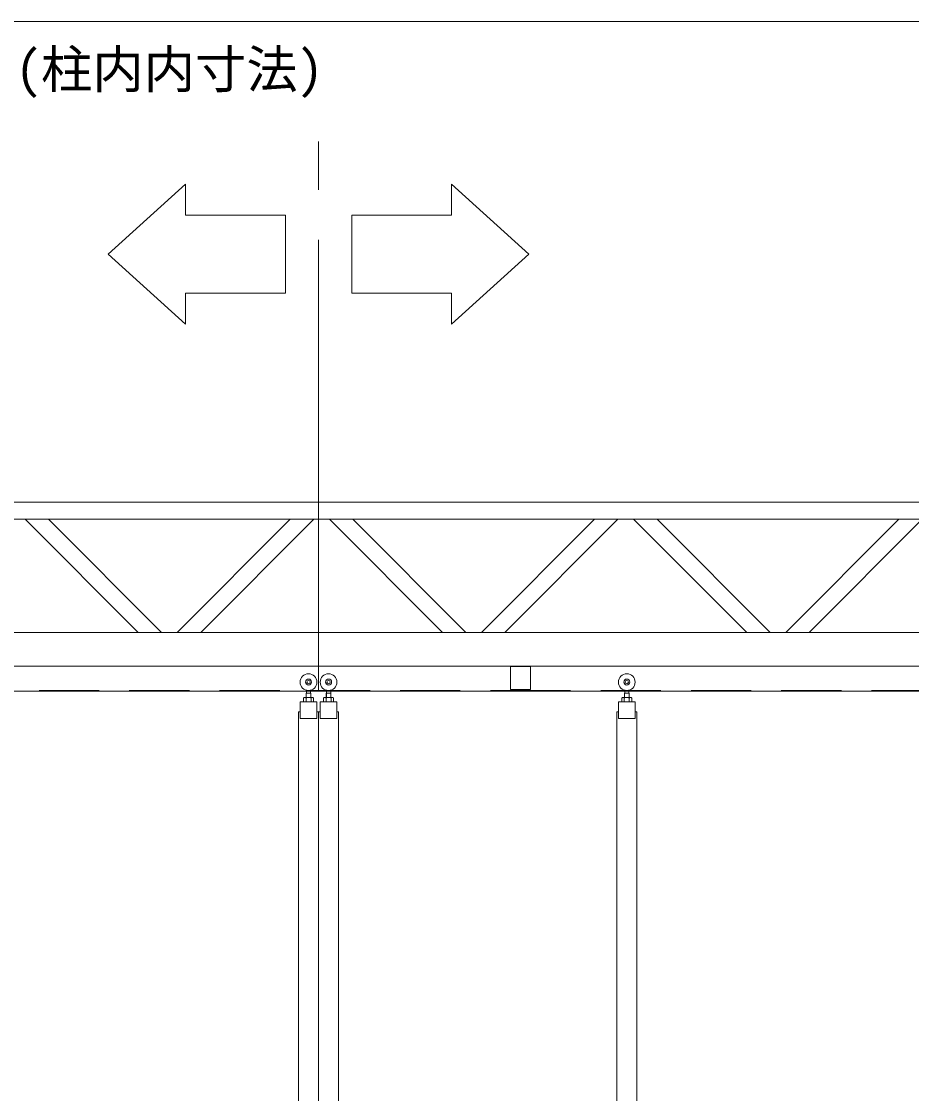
# Model space of a CAD drawing. Units: millimetres, scale not verified. Extents: x -30584 to 1616, y -23100 to 23100.
# Drawn here: x -20307 to -17645, y 9073 to 12281 of the extents above; entities that cross this region are included whole.
import ezdxf
from ezdxf.enums import TextEntityAlignment as Align

# ---------------------------------------------------------------- set-up
doc = ezdxf.new("R2010")
doc.units = ezdxf.units.MM
doc.header["$LTSCALE"] = 150
doc.linetypes.add('CHAIN2', pattern=[12, 9, -1, 1, -1])
doc.linetypes.add('DASHED1', pattern=[1.8, 1.2, -0.6])
for name, color, linetype, lineweight in [('0-6_ﾎﾞﾙﾄ類', 2, 'Continuous', 18), ('0-B_寸法', 3, 'Continuous', 18), ('0-D_大型中間梁51', 7, 'Continuous', 18), ('1-2_中央走行棒', 7, 'Continuous', 18), ('1-3_中央走行棒右', 7, 'Continuous', 18), ('1-4_中央走行棒左', 7, 'Continuous', 18), ('1-5_通芯', 1, 'CHAIN2', 18), ('1-6_吊車', 4, 'DASHED1', 9), ('1-A_文字', 7, 'Continuous', 18)]:
    doc.layers.add(name, color=color, linetype=linetype, lineweight=lineweight)
doc.styles.add('ＭＳ ゴシック', font='')
doc.styles.get('ＭＳ ゴシック').set_extended_font_data('MS Gothic')

msp = doc.modelspace()

# ---------------------------------------------------------------- linework, layer by layer
at = {"layer": '0-6_ﾎﾞﾙﾄ類'}
for p, q in [((-19459.3, 10258), (-19437, 10258)), ((-19459.3, 10258), (-19455.7, 10258)), ((-19455.7, 10256), (-19455.7, 10245)), ((-19440.7, 10258), (-19437, 10258)), ((-19440.7, 10256), (-19440.7, 10245)), ((-19399.3, 10258), (-19377, 10258)), ((-19399.3, 10258), (-19395.7, 10258)), ((-19395.7, 10256), (-19395.7, 10245)), ((-19380.7, 10258), (-19377, 10258)), ((-19380.7, 10256), (-19380.7, 10245)), ((-18485, 10258), (-18507.3, 10258)), ((-18503.7, 10258), (-18507.3, 10258)), ((-18503.7, 10256), (-18503.7, 10245)), ((-18485, 10258), (-18488.7, 10258)), ((-18488.7, 10256), (-18488.7, 10245))]:
    msp.add_line(p, q, dxfattribs=at)
for points in [[(-19433.4, 10256), (-19433.4, 10245), (-19462.9, 10245), (-19462.9, 10256)], [(-19373.4, 10256), (-19373.4, 10245), (-19402.9, 10245), (-19402.9, 10256)], [(-18510.9, 10256), (-18510.9, 10245), (-18481.4, 10245), (-18481.4, 10256)]]:
    msp.add_lwpolyline(points, dxfattribs=at)
for centre, radius, start, end in [((-19459.3, 10253.7), 4.29, 32.227, 147.773), ((-19448.2, 10242.9), 15.1, 60.137, 119.863), ((-19437, 10253.7), 4.29, 32.227, 147.773), ((-19399.3, 10253.7), 4.29, 32.227, 147.773), ((-19388.2, 10242.9), 15.1, 60.137, 119.863), ((-19377, 10253.7), 4.29, 32.227, 147.773), ((-18507.3, 10253.7), 4.29, 32.227, 147.773), ((-18496.2, 10242.9), 15.1, 60.137, 119.863), ((-18485, 10253.7), 4.29, 32.227, 147.773)]:
    msp.add_arc(centre, radius, start, end, dxfattribs=at)
at = {"layer": '0-B_寸法'}
msp.add_line((-26526.2, 12280.8), (-13202.2, 12280.8), dxfattribs=at)
at = {"layer": '0-D_大型中間梁51'}
msp.add_line((-18784.2, 10350.4), (-18844.2, 10350.4), dxfattribs=at)
at = {"layer": '0-D_大型中間梁51', "color": 4, "linetype": 'DASHED1', "lineweight": 9}
for p in [(-22414.2, 10279), (-17314.2, 10279)]:
    msp.add_line(p, (-18814.2, 10279), dxfattribs=at)
at = {"layer": '0-D_大型中間梁51'}
for points in [[(-22385.2, 10792), (-17326.2, 10792), (-17326.2, 10842), (-22402.2, 10842), (-22402.2, 10792)], [(-18814.2, 10352), (-22414.2, 10352), (-22414.2, 10277), (-18814.2, 10277), (-18814.2, 10282)], [(-18814.2, 10352), (-17314.2, 10352), (-17314.2, 10277), (-18814.2, 10277), (-18814.2, 10282)]]:
    msp.add_lwpolyline(points, dxfattribs=at)
for points in [[(-20225.7, 10792), (-19887.7, 10452), (-19957.7, 10452), (-20295.7, 10792)], [(-19502.7, 10792), (-19840.7, 10452), (-19770.7, 10452), (-19432.7, 10792)], [(-19315.7, 10792), (-18977.7, 10452), (-19047.7, 10452), (-19385.7, 10792)], [(-18592.7, 10792), (-18930.7, 10452), (-18860.7, 10452), (-18522.7, 10792)], [(-18405.7, 10792), (-18067.7, 10452), (-18137.7, 10452), (-18475.7, 10792)], [(-17682.7, 10792), (-18020.7, 10452), (-17950.7, 10452), (-17612.7, 10792)], [(-22402.2, 10352), (-17326.2, 10352), (-17326.2, 10452), (-22402.2, 10452)], [(-18844.2, 10282), (-18784.2, 10282), (-18784.2, 10352), (-18844.2, 10352)]]:
    msp.add_lwpolyline(points, close=True, dxfattribs=at)
at = {"layer": '1-2_中央走行棒'}
msp.add_lwpolyline([(-18471.2, 10195), (-18521.2, 10195), (-18521.2, 10245), (-18471.2, 10245)], close=True, dxfattribs=at)
for points in [[(-18526.2, 8883), (-18526.2, 10215), (-18521.2, 10215)], [(-18471.2, 10215), (-18466.2, 10215), (-18466.2, 8883)]]:
    msp.add_lwpolyline(points, dxfattribs=at)
at = {"layer": '1-3_中央走行棒右'}
msp.add_lwpolyline([(-19413.2, 10195), (-19363.2, 10195), (-19363.2, 10245), (-19413.2, 10245)], close=True, dxfattribs=at)
for points in [[(-19413.2, 10215), (-19418.2, 10215), (-19418.2, 8795)], [(-19358.2, 8883), (-19358.2, 10215), (-19363.2, 10215)]]:
    msp.add_lwpolyline(points, dxfattribs=at)
at = {"layer": '1-4_中央走行棒左'}
msp.add_lwpolyline([(-19473.2, 10195), (-19423.2, 10195), (-19423.2, 10245), (-19473.2, 10245)], close=True, dxfattribs=at)
for points in [[(-19473.2, 10215), (-19478.2, 10215), (-19478.2, 8883)], [(-19418.2, 8795), (-19418.2, 10215), (-19423.2, 10215)]]:
    msp.add_lwpolyline(points, dxfattribs=at)
at = {"layer": '1-5_通芯'}
msp.add_line((-19418.2, 10277), (-19418.2, 11921.1), dxfattribs=at)
at = {"layer": '1-6_吊車', "color": 7, "linetype": 'Continuous', "lineweight": 18}
for p, q in [((-19454.9, 10258), (-19454.9, 10271)), ((-19454.4, 10271), (-19454.4, 10279.8)), ((-19441.9, 10271), (-19441.9, 10279.8)), ((-19441.5, 10258), (-19441.5, 10271)), ((-19394.9, 10258), (-19394.9, 10271)), ((-19394.4, 10271), (-19394.4, 10279.8)), ((-19381.9, 10271), (-19381.9, 10279.8)), ((-19381.5, 10258), (-19381.5, 10271)), ((-18502.9, 10258), (-18502.9, 10271)), ((-18502.4, 10271), (-18502.4, 10279.8)), ((-18489.9, 10271), (-18489.9, 10279.8)), ((-18489.5, 10258), (-18489.5, 10271)), ((-19456.1, 10258), (-19456.1, 10258)), ((-19440.2, 10258), (-19440.2, 10258)), ((-19396.1, 10258), (-19396.1, 10258)), ((-19380.2, 10258), (-19380.2, 10258)), ((-18504.1, 10258), (-18504.1, 10258)), ((-18488.2, 10258), (-18488.2, 10258))]:
    msp.add_line(p, q, dxfattribs=at)
for points in [[(-19456.1, 10258), (-19455.2, 10258), (-19455.2, 10271), (-19448.2, 10271)], [(-19440.2, 10258), (-19441.2, 10258), (-19441.2, 10271), (-19448.2, 10271)], [(-19396.1, 10258), (-19395.2, 10258), (-19395.2, 10271), (-19388.2, 10271)], [(-19380.2, 10258), (-19381.2, 10258), (-19381.2, 10271), (-19388.2, 10271)], [(-18504.1, 10258), (-18503.2, 10258), (-18503.2, 10271), (-18496.2, 10271)], [(-18488.2, 10258), (-18489.2, 10258), (-18489.2, 10271), (-18496.2, 10271)]]:
    msp.add_lwpolyline(points, dxfattribs=at)
for centre, radius in [((-19448.2, 10304), 25), ((-19448.2, 10304), 9), ((-19448.2, 10304), 5), ((-19388.2, 10304), 25), ((-19388.2, 10304), 9), ((-19388.2, 10304), 5), ((-18496.2, 10304), 25), ((-18496.2, 10304), 9), ((-18496.2, 10304), 5)]:
    msp.add_circle(centre, radius, dxfattribs=at)
at = {"layer": '1-A_文字'}
for points in [[(-20047.2, 11584.9), (-19816.2, 11794.2), (-19816.2, 11701.5), (-19517.5, 11701.5), (-19517.5, 11467.9), (-19816.2, 11467.9), (-19816.2, 11375.3)], [(-18789.1, 11584.9), (-19020.2, 11794.2), (-19020.2, 11701.5), (-19318.8, 11701.5), (-19318.8, 11467.9), (-19020.2, 11467.9), (-19020.2, 11375.3)]]:
    msp.add_lwpolyline(points, close=True, dxfattribs=at)

# ---------------------------------------------------------------- texts
at = {"layer": '0-B_寸法', "style": 'ＭＳ ゴシック'}
msp.add_text('(柱内内寸法)', height=112.6, dxfattribs=at).set_placement((-20325, 12047.8), align=Align.BOTTOM_LEFT)

doc.saveas('drawing.dxf')
